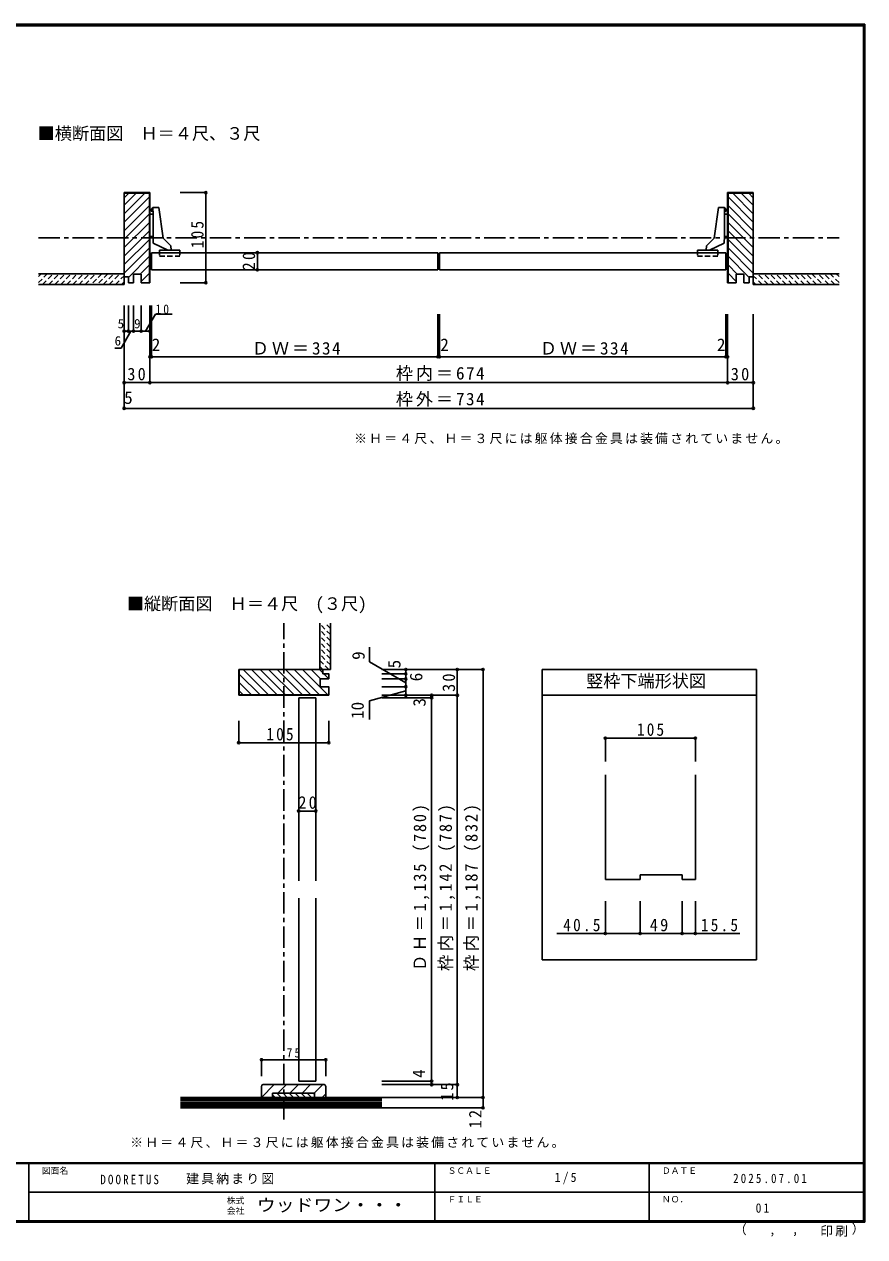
# Model space of a CAD drawing. Units: millimetres, scale not verified. Extents: x -973 to 977, y -718 to 696.
# Drawn here: x -4 to 977, y -718 to 696 of the extents above; entities that cross this region are included whole.
import ezdxf
from ezdxf.enums import TextEntityAlignment as Align

# ---------------------------------------------------------------- set-up
doc = ezdxf.new("R2010")
doc.units = ezdxf.units.MM
doc.header["$LTSCALE"] = 5
doc.header["$PDMODE"] = 32
doc.header["$PDSIZE"] = 2.5
doc.linetypes.add('CHAIN1', pattern=[8, 5, -1, 1, -1])
doc.linetypes.add('DASHED1', pattern=[1.8, 1.2, -0.6])
for name, color, linetype in [('0-0_補助線', 3, 'Continuous'), ('0-1_通り芯', 4, 'CHAIN1'), ('0-3_仕上げ', 2, 'Continuous'), ('0-4_枠', 3, 'Continuous'), ('0-6_扉', 6, 'Continuous'), ('0-7_金物', 7, 'Continuous'), ('0-A_文字', 7, 'Continuous'), ('0-B_寸法', 7, 'Continuous'), ('0-C_ハッチ', 4, 'Continuous'), ('F-0_補助線', 7, 'Continuous'), ('F-1_枠', 6, 'Continuous'), ('F-A_文字', 7, 'Continuous')]:
    doc.layers.add(name, color=color, linetype=linetype)
doc.styles.add('ＭＳ ゴシック', font='')
doc.styles.get('ＭＳ ゴシック').set_extended_font_data('MS Gothic')

msp = doc.modelspace()

# ---------------------------------------------------------------- linework, layer by layer
at = {"layer": '0-0_補助線'}
for p, q in [((600.369, -56.5), (850.369, -56.5)), ((600.369, -395.005), (600.369, -56.5)), ((850.369, -395.005), (850.369, -56.5)), ((600.369, -86.5), (850.369, -86.5)), ((674.054, -179.109), (674.054, -301.474)), ((779.054, -179.109), (779.054, -301.474)), ((714.554, -295.774), (763.554, -295.774)), ((714.554, -295.774), (714.554, -301.474)), ((763.554, -295.774), (763.554, -301.474)), ((674.054, -301.474), (714.554, -301.474)), ((763.554, -301.474), (779.054, -301.474)), ((850.369, -395.005), (600.369, -395.005)), ((287.843, -540.5), (272.843, -555.5)), ((272.869, -542.5), (272.869, -555.5)), ((345.869, -540.5), (274.869, -540.5)), ((301.985, -540.5), (291.985, -550.5)), ((316.127, -540.5), (306.127, -550.5)), ((330.269, -540.5), (320.269, -550.5)), ((344.411, -540.5), (334.411, -550.5)), ((347.869, -551.184), (343.553, -555.5)), ((347.869, -542.5), (347.869, -555.5))]:
    msp.add_line(p, q, dxfattribs=at)
at = {"layer": '0-0_補助線', "color": 4}
for p, q in [((674.054, -136.488), (779.054, -136.488)), ((674.054, -136.488), (674.054, -163.621)), ((779.054, -136.488), (779.054, -163.621)), ((674.054, -364.324), (674.054, -326.565)), ((714.554, -364.324), (714.554, -326.565)), ((763.554, -364.324), (763.554, -326.565)), ((779.054, -364.324), (779.054, -326.565)), ((714.554, -364.324), (617.591, -364.324)), ((763.554, -364.324), (714.554, -364.324)), ((831.057, -364.324), (763.554, -364.324))]:
    msp.add_line(p, q, dxfattribs=at)
at = {"layer": '0-0_補助線', "color": 7}
for p, q in [((290.949, -550.5), (295.949, -555.5)), ((298.02, -550.5), (303.02, -555.5)), ((305.091, -550.5), (310.091, -555.5)), ((312.162, -550.5), (317.162, -555.5)), ((319.233, -550.5), (324.233, -555.5)), ((326.304, -550.5), (331.304, -555.5)), ((333.375, -550.5), (334.869, -551.994)), ((334.869, -550.5), (334.869, -555.5)), ((285.869, -552.491), (288.878, -555.5))]:
    msp.add_line(p, q, dxfattribs=at)
msp.add_lwpolyline([(334.869, -550.5), (285.869, -550.5), (285.869, -555.5)], dxfattribs=at)
at = {"layer": '0-0_補助線'}
for centre, start, end in [((274.869, -542.5), 90, 180), ((345.869, -542.5), 0, 90)]:
    msp.add_arc(centre, 2, start, end, dxfattribs=at)
at = {"layer": '0-0_補助線', "color": 7}
for p in [(674.054, -136.488), (779.054, -136.488), (674.054, -364.324), (714.554, -364.324), (763.554, -364.324), (779.054, -364.324)]:
    msp.add_point(p, dxfattribs=at)
at = {"layer": '0-1_通り芯'}
for p, q in [((12.639, 447), (946.639, 447)), ((298.869, -581.082), (298.869, -2.5))]:
    msp.add_line(p, q, dxfattribs=at)
at = {"layer": '0-3_仕上げ'}
for p, q in [((112.639, 405), (12.639, 405)), ((112.639, 405), (112.639, 392.5)), ((846.639, 405), (946.639, 405)), ((846.639, 405), (846.639, 392.5)), ((112.639, 392.5), (12.639, 392.5)), ((846.639, 392.5), (946.639, 392.5)), ((340.869, -56.5), (340.869, -2.5)), ((353.369, -56.5), (353.369, -2.5)), ((353.369, -56.5), (340.869, -56.5)), ((178.369, -555.5), (413.369, -555.5)), ((178.369, -567.5), (413.369, -567.5))]:
    msp.add_line(p, q, dxfattribs=at)
at = {"layer": '0-3_仕上げ', "color": 7}
for p, q in [((178.369, -557.5), (413.369, -557.5)), ((178.369, -559.5), (413.369, -559.5)), ((413.369, -561.5), (178.369, -561.5)), ((413.369, -563.5), (178.369, -563.5)), ((413.369, -565.5), (178.369, -565.5))]:
    msp.add_line(p, q, dxfattribs=at)
at = {"layer": '0-4_枠'}
for p, q in [((112.639, 499.5), (142.639, 499.5)), ((112.639, 499.5), (112.639, 401.5)), ((112.639, 499), (142.139, 499)), ((142.139, 394.5), (142.139, 499)), ((142.639, 394.5), (142.639, 499.5)), ((816.639, 394.5), (816.639, 499.5)), ((846.639, 499.5), (816.639, 499.5)), ((817.139, 394.5), (817.139, 499)), ((846.639, 499), (817.139, 499)), ((846.639, 499.5), (846.639, 401.5)), ((112.639, 401.5), (117.639, 401.5)), ((117.639, 394.5), (117.639, 401.5)), ((123.639, 404.5), (132.639, 404.5)), ((123.639, 404.5), (123.639, 394.5)), ((132.639, 404.5), (132.639, 394.5)), ((835.639, 404.5), (826.639, 404.5)), ((826.639, 404.5), (826.639, 394.5)), ((835.639, 404.5), (835.639, 394.5)), ((841.639, 394.5), (841.639, 401.5)), ((846.639, 401.5), (841.639, 401.5)), ((123.639, 394.5), (117.639, 394.5)), ((142.639, 394.5), (132.639, 394.5)), ((816.639, 394.5), (826.639, 394.5)), ((835.639, 394.5), (841.639, 394.5)), ((246.369, -56.5), (344.369, -56.5)), ((246.369, -56.5), (246.369, -86.5)), ((246.869, -56.5), (246.869, -86)), ((344.369, -56.5), (344.369, -61.5)), ((341.369, -67.5), (341.369, -76.5)), ((351.369, -67.5), (341.369, -67.5)), ((351.369, -76.5), (341.369, -76.5)), ((351.369, -76.5), (351.369, -86.5)), ((351.369, -86.5), (246.369, -86.5)), ((351.369, -86), (246.869, -86)), ((272.869, -555.5), (347.869, -555.5))]:
    msp.add_line(p, q, dxfattribs=at)
msp.add_lwpolyline([(351.369, -67.5), (351.369, -61.5), (344.369, -61.5)], dxfattribs=at)
at = {"layer": '0-6_扉'}
for p, q in [((144.639, 429.5), (478.639, 429.5)), ((144.639, 429.5), (144.639, 409.5)), ((478.639, 429.5), (478.639, 409.5)), ((480.639, 429.5), (814.639, 429.5)), ((480.639, 429.5), (480.639, 409.5)), ((814.639, 429.5), (814.639, 409.5)), ((144.639, 409.5), (478.639, 409.5)), ((480.639, 409.5), (814.639, 409.5)), ((336.37, -89.5), (316.37, -89.5)), ((316.37, -303), (316.37, -89.5)), ((336.37, -303), (336.37, -89.5)), ((316.37, -536.5), (316.37, -323)), ((336.37, -536.5), (336.37, -323)), ((316.37, -536.5), (336.37, -536.5))]:
    msp.add_line(p, q, dxfattribs=at)
at = {"layer": '0-7_金物'}
for p, q in [((144.621, 480.603), (146.249, 481.823)), ((146.24, 482.291), (146.389, 474.241)), ((153.24, 482.242), (146.24, 482.291)), ((153.24, 482.242), (158.16, 446.251)), ((806.039, 482.242), (801.119, 446.251)), ((806.039, 482.242), (813.038, 482.291)), ((813.038, 482.291), (812.889, 474.241)), ((814.657, 480.603), (813.03, 481.823)), ((142.639, 474.241), (146.389, 474.241)), ((142.639, 474.241), (142.639, 448.341)), ((144.621, 480.603), (144.406, 477.809)), ((145.833, 477.572), (144.406, 477.809)), ((145.833, 478.784), (146.301, 479.018)), ((145.833, 477.572), (145.833, 478.784)), ((146.389, 448.341), (146.389, 474.241)), ((812.889, 448.341), (812.889, 474.241)), ((816.639, 474.241), (812.889, 474.241)), ((813.445, 478.784), (812.978, 479.018)), ((813.445, 477.572), (813.445, 478.784)), ((813.445, 477.572), (814.872, 477.809)), ((814.657, 480.603), (814.872, 477.809)), ((816.639, 474.241), (816.639, 448.341)), ((142.639, 448.341), (146.392, 448.341)), ((146.44, 440.484), (146.389, 448.791)), ((163.619, 432.5), (146.44, 440.484)), ((158.16, 446.251), (167.253, 437.562)), ((801.119, 446.251), (792.025, 437.562)), ((795.66, 432.5), (812.838, 440.484)), ((812.838, 440.484), (812.889, 448.791)), ((816.639, 448.341), (812.886, 448.341)), ((154.032, 432.5), (177.582, 432.5)), ((167.253, 437.562), (167.494, 432.5)), ((805.247, 432.5), (781.697, 432.5)), ((792.025, 437.562), (791.784, 432.5))]:
    msp.add_line(p, q, dxfattribs=at)
at = {"layer": '0-7_金物', "linetype": 'DASHED1'}
for p, q in [((154.032, 432.5), (154.032, 425.51)), ((154.032, 425.51), (177.582, 425.51)), ((177.582, 432.5), (177.582, 425.51)), ((781.697, 432.5), (781.697, 425.51)), ((805.247, 425.51), (781.697, 425.51)), ((805.247, 432.5), (805.247, 425.51))]:
    msp.add_line(p, q, dxfattribs=at)
at = {"layer": '0-A_文字', "color": 4}
for p, q in [((441.369, -61.5), (413.369, -61.5)), ((441.369, -67.5), (413.369, -67.5)), ((441.369, -81.5), (398.796, -92.907)), ((441.369, -76.5), (413.369, -76.5)), ((398.796, -92.907), (398.796, -114.776)), ((413.369, -86.5), (441.369, -86.5)), ((441.369, -86.5), (413.369, -86.5))]:
    msp.add_line(p, q, dxfattribs=at)
msp.add_lwpolyline([(441.369, -72), (398.796, -47.42), (398.796, -30.57)], dxfattribs=at)
at = {"layer": '0-A_文字'}
for p in [(441.369, -56.5), (441.369, -61.5), (441.369, -67.5), (441.369, -76.5), (441.369, -86.5), (441.369, -86.5)]:
    msp.add_point(p, dxfattribs=at)
at = {"layer": '0-B_寸法', "color": 4}
for p, q in [((208.074, 499.5), (178.074, 499.5)), ((208.074, 499.5), (208.074, 394.5)), ((256.231, 429.5), (268.125, 429.5)), ((268.125, 429.5), (268.125, 409.5)), ((256.231, 409.5), (268.125, 409.5)), ((208.074, 394.5), (178.074, 394.5)), ((112.639, 368), (112.639, 248)), ((117.639, 338), (117.639, 368)), ((123.639, 338), (123.639, 368)), ((132.639, 338), (132.639, 368)), ((142.639, 338), (142.639, 368)), ((144.639, 308), (144.639, 368)), ((137.639, 338), (149.186, 358)), ((142.639, 358), (142.639, 278)), ((149.186, 358), (168.531, 358)), ((478.639, 308), (478.639, 358)), ((480.639, 308), (480.639, 358)), ((814.639, 308), (814.639, 358)), ((816.639, 308), (816.639, 358)), ((816.639, 358), (816.639, 278)), ((846.639, 358), (846.639, 248)), ((120.639, 338), (109.092, 318)), ((112.639, 338), (142.639, 338)), ((101.981, 318), (109.092, 318)), ((816.639, 308), (142.639, 308)), ((112.639, 278), (846.639, 278)), ((112.639, 248), (846.639, 248)), ((413.369, -56.5), (531.369, -56.5)), ((531.369, -56.5), (425.369, -56.5)), ((441.369, -86.5), (441.369, -56.5)), ((501.369, -555.5), (501.369, -56.5)), ((531.369, -567.5), (531.369, -56.5)), ((501.369, -86.5), (413.369, -86.5)), ((413.369, -89.5), (471.369, -89.5)), ((471.369, -540.5), (471.369, -86.5)), ((246.369, -141.831), (246.369, -116.46)), ((351.369, -141.831), (351.369, -116.46)), ((246.369, -141.831), (351.369, -141.831)), ((316.37, -210.585), (316.37, -221.5)), ((336.37, -210.585), (336.37, -221.5)), ((336.37, -221.5), (316.37, -221.5)), ((272.869, -530.583), (272.869, -511.445)), ((347.869, -511.445), (272.869, -511.445)), ((347.869, -530.583), (347.869, -511.445)), ((413.369, -536.5), (471.369, -536.5)), ((413.369, -540.5), (501.369, -540.5)), ((411.369, -555.5), (501.369, -555.5)), ((471.369, -555.5), (531.369, -555.5)), ((411.369, -567.5), (531.369, -567.5))]:
    msp.add_line(p, q, dxfattribs=at)
at = {"layer": '0-B_寸法'}
for p in [(208.074, 499.5), (268.125, 429.5), (268.125, 409.5), (208.074, 394.5), (112.639, 338), (117.639, 338), (123.639, 338), (132.639, 338), (142.639, 338), (142.639, 308), (144.639, 308), (478.639, 308), (480.639, 308), (814.639, 308), (816.639, 308), (112.639, 278), (142.639, 278), (816.639, 278), (846.639, 278), (112.639, 248), (846.639, 248), (501.369, -56.5), (531.369, -56.5), (531.369, -56.5), (471.369, -86.5), (471.369, -89.5), (501.369, -86.5), (246.369, -141.831), (351.369, -141.831), (316.37, -221.5), (336.37, -221.5), (272.869, -511.445), (347.869, -511.445), (471.369, -536.5), (471.369, -540.5), (501.369, -540.5), (501.369, -540.5), (501.369, -555.5), (501.369, -555.5), (531.369, -555.5), (531.369, -567.5)]:
    msp.add_point(p, dxfattribs=at)
at = {"layer": '0-C_ハッチ'}
for p, q in [((112.639, 474.951), (136.689, 499)), ((112.639, 484.85), (126.789, 499)), ((112.639, 493.588), (118.051, 499)), ((846.639, 474.951), (822.59, 499)), ((846.639, 484.85), (832.489, 499)), ((846.639, 493.588), (841.227, 499)), ((112.639, 465.051), (142.139, 494.551)), ((112.639, 455.152), (142.139, 484.652)), ((846.639, 465.051), (817.139, 494.551)), ((846.639, 455.152), (817.139, 484.652)), ((112.639, 445.252), (142.139, 474.752)), ((846.639, 445.252), (817.139, 474.752)), ((112.639, 435.353), (142.139, 464.853)), ((112.639, 425.453), (142.139, 454.953)), ((846.639, 435.353), (817.139, 464.853)), ((846.639, 425.453), (817.139, 454.953)), ((112.639, 415.554), (142.139, 445.054)), ((846.639, 415.554), (817.139, 445.054)), ((112.639, 405.654), (142.139, 435.154)), ((142.139, 425.255), (117.639, 400.755)), ((846.639, 405.654), (817.139, 435.154)), ((817.139, 425.255), (841.639, 400.755)), ((131.284, 404.5), (142.139, 415.355)), ((827.994, 404.5), (817.139, 415.355)), ((142.139, 405.456), (132.639, 395.956)), ((817.139, 405.456), (826.639, 395.956)), ((281.54, -86.5), (251.54, -56.5)), ((291.44, -86.5), (261.44, -56.5)), ((301.339, -86.5), (271.339, -56.5)), ((311.239, -86.5), (281.239, -56.5)), ((321.138, -86.5), (291.138, -56.5)), ((331.038, -86.5), (301.038, -56.5)), ((340.937, -86.5), (310.937, -56.5)), ((350.837, -86.5), (320.837, -56.5)), ((341.736, -67.5), (330.736, -56.5)), ((340.636, -56.5), (344.369, -60.233)), ((271.641, -86.5), (246.869, -61.728)), ((345.636, -61.5), (351.369, -67.233)), ((261.741, -86.5), (246.869, -71.628)), ((251.842, -86.5), (246.869, -81.527)), ((351.369, -77.133), (350.736, -76.5))]:
    msp.add_line(p, q, dxfattribs=at)
at = {"layer": '0-C_ハッチ', "linetype": 'DASHED1'}
for p, q in [((12.639, 394.576), (23.063, 405)), ((12.639, 401.647), (15.992, 405)), ((17.634, 392.5), (30.134, 405)), ((24.705, 392.5), (37.205, 405)), ((31.776, 392.5), (44.276, 405)), ((38.847, 392.5), (51.347, 405)), ((45.918, 392.5), (58.418, 405)), ((52.989, 392.5), (65.489, 405)), ((60.06, 392.5), (72.56, 405)), ((67.131, 392.5), (79.631, 405)), ((86.702, 405), (74.202, 392.5)), ((93.773, 405), (81.273, 392.5)), ((88.344, 392.5), (100.844, 405)), ((95.415, 392.5), (107.915, 405)), ((102.487, 392.5), (112.639, 402.653)), ((856.792, 392.5), (846.639, 402.653)), ((863.863, 392.5), (851.363, 405)), ((870.934, 392.5), (858.434, 405)), ((878.005, 392.5), (865.505, 405)), ((885.076, 392.5), (872.576, 405)), ((892.147, 392.5), (879.647, 405)), ((899.218, 392.5), (886.718, 405)), ((906.289, 392.5), (893.789, 405)), ((913.36, 392.5), (900.86, 405)), ((920.431, 392.5), (907.931, 405)), ((915.003, 405), (927.503, 392.5)), ((934.574, 392.5), (922.074, 405)), ((941.645, 392.5), (929.145, 405)), ((946.639, 394.576), (936.216, 405)), ((946.639, 401.647), (943.287, 405)), ((109.558, 392.5), (112.639, 395.581)), ((849.721, 392.5), (846.639, 395.581)), ((353.369, -15.84), (340.869, -3.34)), ((353.369, -22.911), (340.869, -10.412)), ((353.369, -8.769), (347.1, -2.5)), ((353.369, -29.982), (340.869, -17.483)), ((353.369, -37.054), (340.869, -24.554)), ((353.369, -44.125), (340.869, -31.625)), ((353.369, -51.196), (340.869, -38.696)), ((351.602, -56.5), (340.869, -45.767)), ((344.531, -56.5), (340.869, -52.838))]:
    msp.add_line(p, q, dxfattribs=at)
at = {"layer": 'F-1_枠'}
for p, q in [((-973.347, 695.833), (976.653, 695.833)), ((-973.347, 695), (976.653, 695)), ((-973.347, 694.167), (976.653, 694.167)), ((974.986, 695.833), (974.986, -700.833)), ((975.82, 695.833), (975.82, -700.833)), ((976.653, 695.833), (976.653, -700.833)), ((976.653, -631.667), (-973.347, -631.667)), ((976.653, -632.5), (-973.347, -632.5)), ((1.653, -632.5), (1.653, -699.167)), ((474.986, -632.5), (474.986, -699.167)), ((724.986, -632.5), (724.986, -699.167)), ((1.653, -665.833), (974.986, -665.834)), ((976.653, -699.167), (-973.347, -699.167)), ((976.653, -700), (-973.347, -700)), ((976.653, -700.833), (-973.347, -700.833))]:
    msp.add_line(p, q, dxfattribs=at)

# ---------------------------------------------------------------- texts
at = {"layer": '0-0_補助線', "color": 7, "style": 'ＭＳ ゴシック'}
msp.add_text('竪枠下端形状図', height=14.66, dxfattribs=at).set_placement((651.619, -81.5), align=Align.BOTTOM_LEFT)
at = {"layer": '0-0_補助線', "color": 7, "char_height": 14.66, "attachment_point": 7, "style": 'ＭＳ ゴシック'}
for s, insert in [('\\T1.27;\\W0.9;105', (710.864, -133.988)), ('\\T1.28;\\W0.9;40.5', (624.904, -361.824)), ('\\T1.27;\\W0.95;49', (725.929, -361.824)), ('\\T1.28;\\W0.9;15.5', (785.439, -361.824))]:
    msp.add_mtext(s, dxfattribs=dict(at, insert=insert))
at = {"layer": '0-A_文字', "style": 'ＭＳ ゴシック'}
for s, p in [('■横断面図\u3000Ｈ＝４尺、３尺', (11.798, 556.823)), ('■縦断面図\u3000Ｈ＝４尺\u3000(３尺)', (115.833, 8.587))]:
    msp.add_text(s, height=14.66, dxfattribs=at).set_placement(p, align=Align.BOTTOM_LEFT)
for s, p in [('9', (397.664, -45.237)), ('5', (439.479, -55.13)), ('6', (464.959, -70.257)), ('10', (396.629, -114.086))]:
    msp.add_text(s, height=14.66, rotation=90, dxfattribs=at).set_placement(p, align=Align.BOTTOM_LEFT)
at = {"layer": '0-B_寸法', "style": 'ＭＳ ゴシック'}
for s, height, p in [('5', 11, (105.139, 338)), ('9', 11, (124.389, 338)), ('6', 11, (101.592, 318)), ('2', 14.66, (144.926, 310.5)), ('2', 14.66, (481.501, 310.5)), ('2', 14.66, (804.198, 310.5)), ('5', 14.66, (112.691, 248.745))]:
    msp.add_text(s, height=height, dxfattribs=at).set_placement(p, align=Align.BOTTOM_LEFT)
for s, p in [('3', (468.803, -99.714)), ('4', (468.16, -532.645))]:
    msp.add_text(s, height=14.66, rotation=90, dxfattribs=at).set_placement(p, align=Align.BOTTOM_LEFT)
at = {"layer": '0-B_寸法', "char_height": 14.66, "attachment_point": 7, "rotation": 90, "style": 'ＭＳ ゴシック'}
for s, insert in [('\\T1.27;\\W0.9;105', (205.574, 434.75)), ('\\T1.27;\\W0.95;20', (265.625, 408.875)), ('\\T1.27;\\W0.95;30', (498.869, -82.587)), ('\\T1.22;\\W0.95;ＤＨ＝1,135\\~(780)', (468.869, -408)), ('\\T1.22;\\W0.95;枠内＝1,142\\~(787)', (498.869, -408)), ('\\T1.22;\\W0.95;枠内＝1,187\\~(832)', (528.869, -408)), ('\\T1.27;\\W0.95;15', (496.862, -559.323)), ('\\T1.27;\\W0.95;12', (529.549, -591.451))]:
    msp.add_mtext(s, dxfattribs=dict(at, insert=insert))
at = {"layer": '0-B_寸法', "attachment_point": 7, "style": 'ＭＳ ゴシック'}
for s, insert, char_height in [('\\T1.36;\\W0.9;10', (149.186, 358), 11), ('\\T1.17;ＤＷ＝334', (261.639, 310.5), 14.66), ('\\T1.17;ＤＷ＝334', (597.639, 310.5), 14.66), ('\\T1.17;枠内＝674', (429.639, 280), 14.66), ('\\T1.27;\\W0.95;30', (116.389, 280.5), 14.66), ('\\T1.27;\\W0.95;30', (820.389, 280.5), 14.66), ('\\T1.17;枠外＝734', (429.639, 250), 14.66), ('\\T1.17;※Ｈ＝４尺、Ｈ＝３尺には躯体接合金具は装備されていません。', (380.995, 206.25), 11), ('\\T1.27;\\W0.9;105', (278.619, -139.331), 14.66), ('\\T1.27;\\W0.95;20', (315.87, -219), 14.66), ('\\T1.36;\\W0.9;75', (302.244, -508.945), 11), ('\\T1.17;※Ｈ＝４尺、Ｈ＝３尺には躯体接合金具は装備されていません。', (119.791, -614.484), 11)]:
    msp.add_mtext(s, dxfattribs=dict(at, insert=insert, char_height=char_height))
at = {"layer": 'F-0_補助線', "char_height": 11, "attachment_point": 7, "style": 'ＭＳ ゴシック'}
for s, insert in [('\\T1.39;\\W0.85;DOORETUS', (84.986, -656.798)), ('\\T1.17;建具納まり図', (185.035, -656.798))]:
    msp.add_mtext(s, dxfattribs=dict(at, insert=insert))
at = {"layer": 'F-A_文字', "style": 'ＭＳ ゴシック'}
for s, height, p in [('図面名', 7.331, (16.653, -646.667)), ('ＳＣＡＬＥ', 7.331, (489.986, -646.667)), ('ＤＡＴＥ', 7.331, (739.986, -646.667)), ('株式', 7.331, (232.486, -681.5)), ('ＦＩＬＥ', 7.331, (489.986, -680)), ('ＮＯ．', 7.331, (739.986, -680.001)), ('会社', 7.331, (232.486, -693.5)), ('（', 11, (823.992, -718.052)), ('）', 11, (961.387, -717.355)), (',', 11, (865.199, -718.052)), (',', 11, (891.686, -717.588))]:
    msp.add_text(s, height=height, dxfattribs=at).set_placement(p, align=Align.BOTTOM_LEFT)
at = {"layer": 'F-A_文字', "style": 'ＭＳ ゴシック', "width": 1.1}
msp.add_text('ウッドワン・・・', height=14.66, dxfattribs=at).set_placement((267.486, -692.5), align=Align.BOTTOM_LEFT)
at = {"layer": 'F-A_文字', "char_height": 11, "attachment_point": 7, "style": 'ＭＳ ゴシック'}
for s, insert in [('\\T1.38;\\W0.9;1/5', (614.986, -656.667)), ('\\T1.39;\\W0.85;2025.07.01', (823.111, -655.417)), ('\\T1.36;\\W0.9;01', (849.361, -690.001)), ('\\T1.17;印刷', (924.678, -717.82))]:
    msp.add_mtext(s, dxfattribs=dict(at, insert=insert))

doc.saveas('drawing.dxf')
